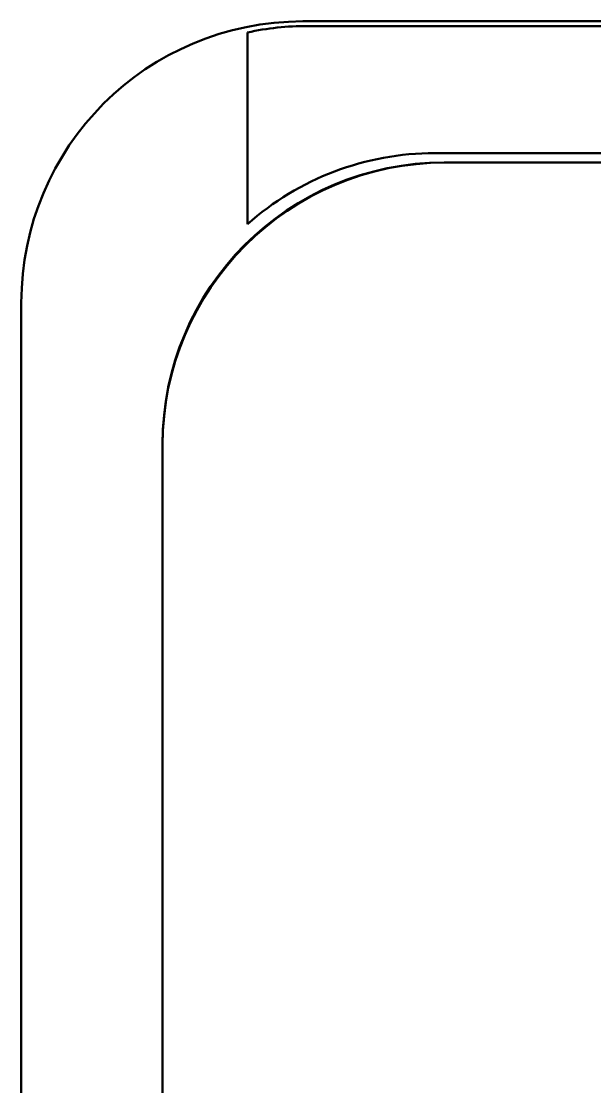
# Model space of a CAD drawing. Header units: inches. Extents: x 0.5 to 16.8, y 0.4 to 9.6.
# Drawn here: x 4.629 to 5.128, y 3.118 to 4.046 of the extents above; entities that cross this region are included whole.
import ezdxf

# ---------------------------------------------------------------- set-up
doc = ezdxf.new("R2010")
doc.units = ezdxf.units.IN
doc.header["$LTSCALE"] = 0.75
doc.header["$MEASUREMENT"] = 0
doc.layers.add('Visible', color=7, linetype='Continuous', lineweight=50)

msp = doc.modelspace()

# ---------------------------------------------------------------- linework, layer by layer
at = {"layer": 'Visible'}
for p, q in [((4.87419, 4.04628, -1.77165), (6.35227, 4.04628, -1.77165)), ((4.87829, 4.04218, -1.72244), (6.34817, 4.04218, -1.72244)), ((6.23744, 3.93145, -0.3937), (4.98902, 3.93145, -0.3937)), ((4.99722, 3.92325, -0.29528), (4.99807, 3.92325, -0.29528)), ((6.22839, 3.92325, 1.77165), (4.99807, 3.92325, 1.77165)), ((4.62898, 2.32299, -1.77165), (4.62898, 3.80107, -1.77165)), ((4.75201, 3.67719, -0.29528), (4.75201, 3.67804, -0.29528)), ((4.75201, 3.67719, 1.77165), (4.75201, 2.44687, 1.77165))]:
    msp.add_line(p, q, dxfattribs=at)
msp.add_arc((4.99807, 3.67719, 1.77165), 0.24606, 90, 180, dxfattribs=at)
for centre, end_param in [((4.8759, 3.79936, -1.77165), 0.78195), ((4.99073, 3.68453, -0.3937), -0.057573)]:
    msp.add_ellipse(centre, major_axis=(-0.1752, 0.1752), ratio=0.993127, start_param=-0.78195, end_param=end_param, dxfattribs=at)
at = {"layer": 'Visible', "extrusion": (0, 0, -1)}
for centre, start_param, end_param in [((4.88, 3.79526, -1.72244), 0.567675, 0.78195), ((4.99893, 3.67633, -0.29528), 5.501235, 7.065135)]:
    msp.add_ellipse(centre, major_axis=(-0.1752, 0.1752), ratio=0.993127, start_param=start_param, end_param=end_param, dxfattribs=at)
at = {"layer": 'Visible', "extrusion": (-1, 1.22465e-16, -1.54074e-33)}
msp.add_ellipse((4.82583, 3.84943, -2.37244), major_axis=(0, -0.24691, 2.96292), ratio=0.082761, start_param=0.846419, end_param=1.356522, dxfattribs=at)

doc.saveas('drawing.dxf')
